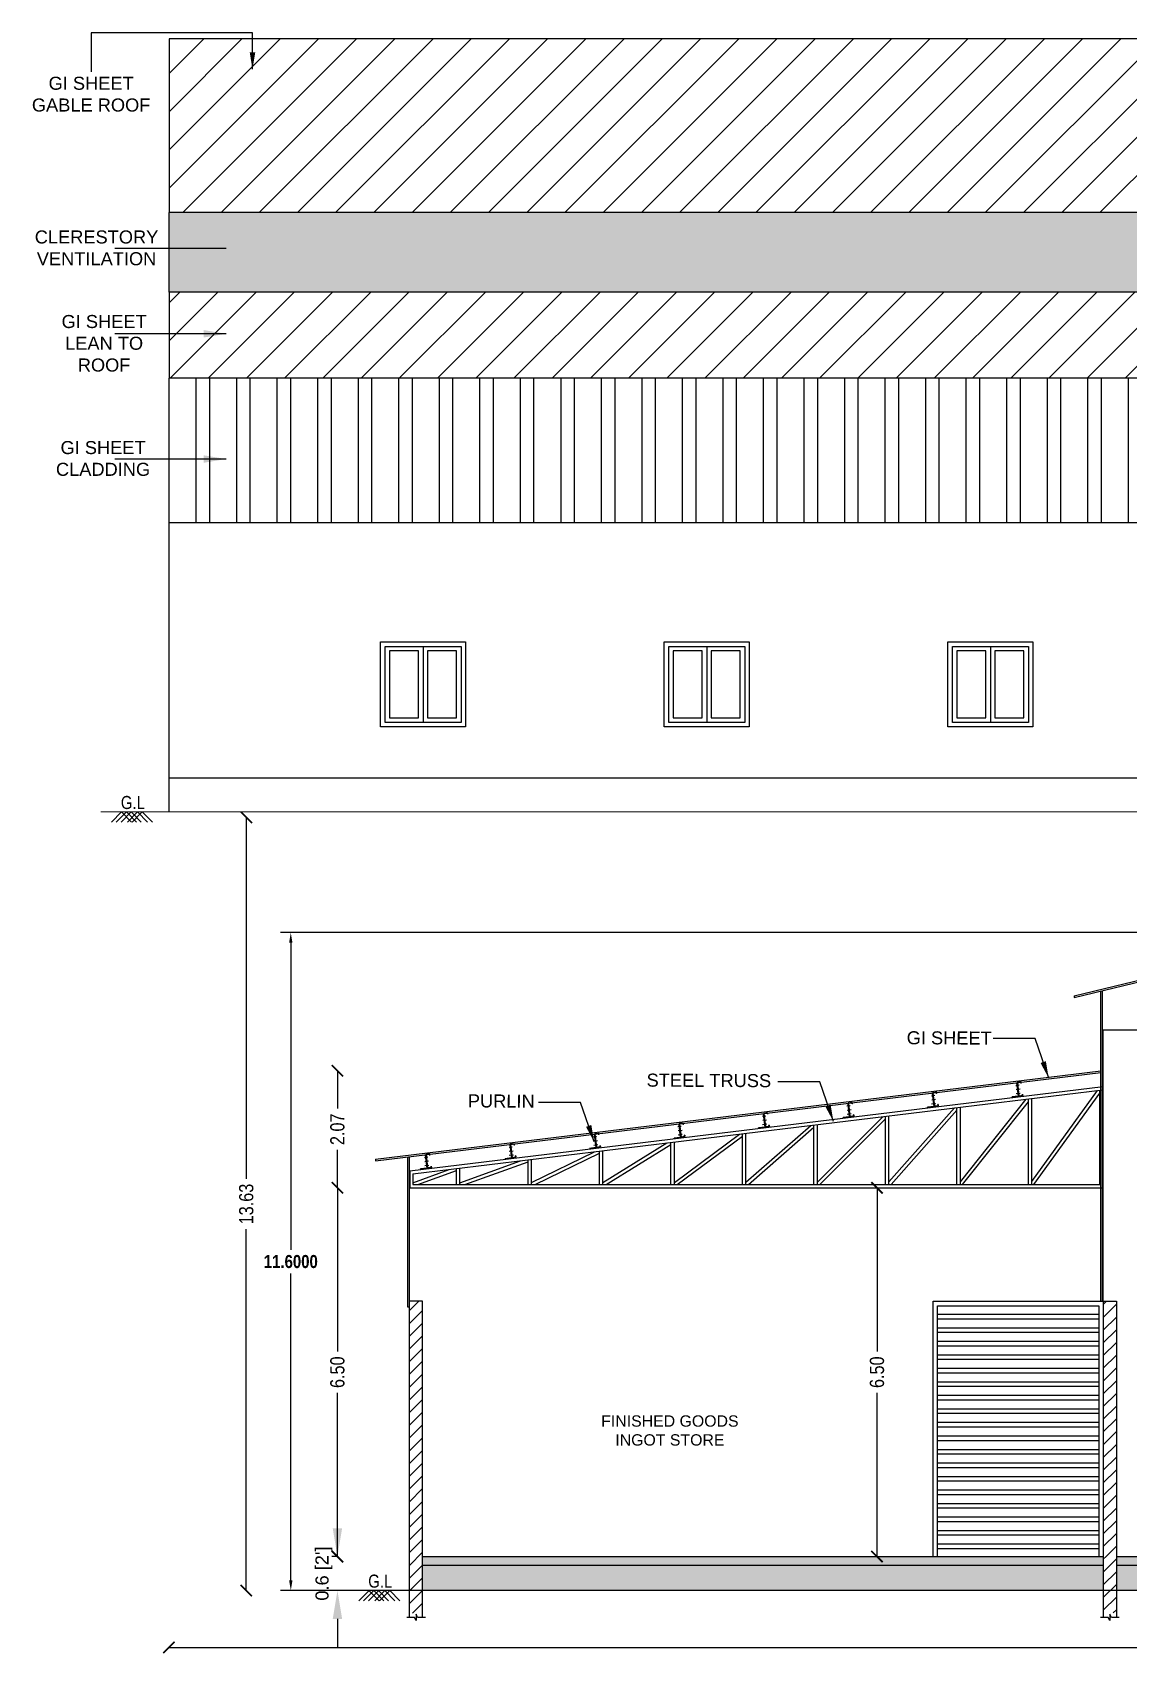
# Model space of a CAD drawing. Header units: metres. Extents: x -488 to 4759, y 38 to 2071.
# Drawn here: x 2931.83 to 2951.14, y 105.35 to 134.25 of the extents above; entities that cross this region are included whole.
import ezdxf

# ---------------------------------------------------------------- set-up
doc = ezdxf.new("R2010")
doc.units = ezdxf.units.M
doc.header["$MEASUREMENT"] = 0
doc.linetypes.add('DOT2', pattern=[0.125, 0, -0.125])
doc.layers.add('0 @ 1', color=7, linetype='Continuous')
doc.styles.add('2', font='swissc.ttf', dxfattribs={"height": 0.23})
doc.styles.add('Arial narrow 0.2m', font='ARIALN.TTF', dxfattribs={"height": 0.35})
doc.styles.add('CODE', font='swissc.ttf', dxfattribs={"height": 0.25})
doc.styles.add('sa1', font='', dxfattribs={"height": 72})
doc.styles.get("Standard").update_dxf_attribs({"font": 'arial.ttf', "height": 0.23})
doc.styles.get('sa1').set_extended_font_data('Abadi MT Condensed Light')
doc.dimstyles.new('OUTER', dxfattribs={"dimscale": 0, "dimtxt": 0.3, "dimasz": 0.18, "dimexe": 0.18, "dimexo": 0.0625, "dimgap": 0.09, "dimtad": 0, "dimzin": 0, "dimdsep": 46, "dimtxsty": 'CODE', "dimcen": 0.09, "dimse1": 1, "dimse2": 1, "dimclrd": 8, "dimclrt": 1, "dimadec": 0, "dimazin": 0, "dimtfac": 1, "dimtofl": 0, "dimtmove": 0, "dimatfit": 3, "dimfxl": 0, "dimtolj": 1, "dimtzin": 0, "dimarcsym": 0})
doc.dimstyles.new('size 0.2m', dxfattribs={"dimtxt": 0.35, "dimasz": 0.15, "dimexe": 0.15, "dimexo": 0.1, "dimgap": 0.05, "dimtad": 1, "dimtoh": 1, "dimdsep": 46, "dimtxsty": 'Arial narrow 0.2m', "dimblk": 'OBLIQUE', "dimcen": 0.15, "dimse1": 1, "dimse2": 1, "dimclrd": 251, "dimclrt": 47, "dimadec": 0, "dimazin": 0, "dimtfac": 1, "dimtmove": 1, "dimatfit": 3, "dimfxl": 0, "dimarcsym": 0})
doc.dimstyles.new('STANDARD$0', dxfattribs={"dimtxt": 0.23, "dimasz": 3, "dimexe": 3, "dimexo": 1, "dimgap": 1.5, "dimtad": 1, "dimdec": 1, "dimzin": 1, "dimdsep": 46, "dimlunit": 4, "dimtxsty": 'Standard', "dimblk": 'OBLIQUE', "dimcen": 0.09375, "dimdle": 1, "dimclrd": 8, "dimclre": 8, "dimclrt": 7, "dimadec": 1, "dimazin": 0, "dimtfac": 1, "dimtdec": 1, "dimtix": 1, "dimtmove": 2, "dimatfit": 3, "dimldrblk": 'ARCHTICK', "dimfxl": 0, "dimfrac": 2, "dimtolj": 1, "dimtzin": 0, "dimarcsym": 0})

# ---------------------------------------------------------------- blocks, each defined once
blk = doc.blocks.new('_ArchTick')
at = {"const_width": 0.15}
blk.add_lwpolyline([(-0.5, -0.5), (0.5, 0.5)], dxfattribs=at)
blk = doc.blocks.new('*D375')
at = {"color": 0, "lineweight": -2}
for p, q in [((2934.234, 105.784), (2970.609, 105.784)), ((3007.884, 105.784), (2971.509, 105.784))]:
    blk.add_line(p, q, dxfattribs=at)
at = {"layer": 'Defpoints', "color": 0, "lineweight": -2}
for p in [(3007.884, 105.784), (2934.234, 101.42), (3007.884, 101.42)]:
    blk.add_point(p, dxfattribs=at)
at = {"color": 0, "lineweight": -2, "xscale": 0.2, "yscale": 0.2, "zscale": 0.2, "rotation": 180}
blk.add_blockref('_ArchTick', (2934.234, 105.784), dxfattribs=at)
at = {"color": 0, "lineweight": -2, "xscale": 0.2, "yscale": 0.2, "zscale": 0.2}
blk.add_blockref('_ArchTick', (3007.884, 105.784), dxfattribs=at)
at = {"color": 0, "lineweight": -2, "insert": (2971.059, 105.784), "char_height": 0.25, "attachment_point": 5, "style": 'CODE'}
blk.add_mtext('\\A1;{\\fSwis721 Cn BT|b1|i0|c0|p34;73.65}', dxfattribs=at)
blk = doc.blocks.new('_OBLIQUE')
at = {"color": 0, "linetype": 'ByBlock'}
blk.add_line((-0.5, -0.5), (0.5, 0.5), dxfattribs=at)
blk = doc.blocks.new('*D361')
at = {"color": 0, "lineweight": -2}
for p, q in [((2937.204, 113.885), (2937.204, 110.999)), ((2937.204, 107.385), (2937.204, 110.27))]:
    blk.add_line(p, q, dxfattribs=at)
at = {"layer": 'Defpoints', "color": 0, "lineweight": -2}
for p in [(2937.204, 113.885), (2938.473, 113.885), (2938.959, 107.385)]:
    blk.add_point(p, dxfattribs=at)
at = {"color": 0, "lineweight": -2, "xscale": 0.2, "yscale": 0.2, "zscale": 0.2}
for p, rotation in [((2937.204, 113.885), 90), ((2937.204, 107.385), 270)]:
    blk.add_blockref('_ArchTick', p, dxfattribs=dict(at, rotation=rotation))
at = {"color": 0, "lineweight": -2, "insert": (2937.204, 110.635), "char_height": 0.25, "attachment_point": 5, "rotation": 90, "style": 'CODE'}
blk.add_mtext('\\A1;6.50', dxfattribs=at)
blk = doc.blocks.new('*D360')
at = {"color": 0, "lineweight": -2}
for p, q in [((2937.204, 115.951), (2937.204, 115.282)), ((2937.204, 113.885), (2937.204, 114.553))]:
    blk.add_line(p, q, dxfattribs=at)
at = {"layer": 'Defpoints', "color": 0, "lineweight": -2}
for p in [(2937.204, 115.951), (2950.66, 115.951), (2938.473, 113.885)]:
    blk.add_point(p, dxfattribs=at)
at = {"color": 0, "lineweight": -2, "xscale": 0.2, "yscale": 0.2, "zscale": 0.2}
for p, rotation in [((2937.204, 115.951), 90), ((2937.204, 113.885), 270)]:
    blk.add_blockref('_ArchTick', p, dxfattribs=dict(at, rotation=rotation))
at = {"color": 0, "lineweight": -2, "insert": (2937.204, 114.918), "char_height": 0.25, "attachment_point": 5, "rotation": 90, "style": 'CODE'}
blk.add_mtext('\\A1;2.07', dxfattribs=at)
blk = doc.blocks.new('*D359')
at = {"color": 0, "lineweight": -2}
for p, q in [((2935.598, 120.416), (2935.598, 114.042)), ((2935.598, 106.785), (2935.598, 113.158))]:
    blk.add_line(p, q, dxfattribs=at)
at = {"layer": 'Defpoints', "color": 0, "lineweight": -2}
for p in [(2963.183, 120.416), (2935.598, 106.785), (2963.183, 106.785)]:
    blk.add_point(p, dxfattribs=at)
at = {"color": 0, "lineweight": -2, "xscale": 0.2, "yscale": 0.2, "zscale": 0.2}
for p, rotation in [((2935.598, 120.416), 90), ((2935.598, 106.785), 270)]:
    blk.add_blockref('_ArchTick', p, dxfattribs=dict(at, rotation=rotation))
at = {"color": 0, "lineweight": -2, "insert": (2935.598, 113.6), "char_height": 0.25, "attachment_point": 5, "rotation": 90, "style": 'CODE'}
blk.add_mtext('\\A1;13.63', dxfattribs=at)
blk = doc.blocks.new('*D196')
at = {"color": 4, "lineweight": -2, "ltscale": 400}
for p, q in [((2937.204, 107.885), (2937.204, 108.385)), ((2937.204, 106.285), (2937.204, 105.785))]:
    blk.add_line(p, q, dxfattribs=at)
at = {"color": 0, "linetype": 'DOT2', "lineweight": -2, "ltscale": 400}
for p, q in [((2937.204, 107.385), (2937.024, 107.385)), ((2937.204, 106.785), (2937.024, 106.785))]:
    blk.add_line(p, q, dxfattribs=at)
at = {"color": 4, "lineweight": -2, "ltscale": 400}
for points in [[(2937.121, 107.885), (2937.287, 107.885), (2937.204, 107.385)], [(2937.121, 106.285), (2937.287, 106.285), (2937.204, 106.785)]]:
    blk.add_solid(points, dxfattribs=at)
at = {"layer": 'Defpoints', "color": 0, "lineweight": -2, "ltscale": 400}
for p in [(2938.964, 107.385), (2937.204, 106.785), (2937.906, 106.785)]:
    blk.add_point(p, dxfattribs=at)
at = {"color": 1, "lineweight": 0, "ltscale": 400, "insert": (2936.967, 107.085), "char_height": 0.23, "attachment_point": 5, "rotation": 90}
blk.add_mtext("0.6 [2']", dxfattribs=at)
blk = doc.blocks.new('*D197')
at = {"color": 0, "lineweight": -2}
for p, q in [((2963.121, 118.385), (2936.202, 118.385)), ((2936.382, 118.205), (2936.382, 112.793)), ((2936.382, 106.965), (2936.382, 112.377)), ((2963.121, 106.785), (2936.202, 106.785))]:
    blk.add_line(p, q, dxfattribs=at)
for points in [[(2936.352, 118.205), (2936.412, 118.205), (2936.382, 118.385)], [(2936.352, 106.965), (2936.412, 106.965), (2936.382, 106.785)]]:
    blk.add_solid(points, dxfattribs=at)
at = {"layer": 'Defpoints', "color": 0, "lineweight": -2}
for p in [(2963.183, 118.385), (2936.382, 106.785), (2963.183, 106.785)]:
    blk.add_point(p, dxfattribs=at)
at = {"color": 0, "lineweight": 0, "insert": (2936.382, 112.585), "char_height": 0.23, "attachment_point": 5}
blk.add_mtext('\\A1;{\\fSwis721 Cn BT|b1|i0|c0|p34;11.6000}', dxfattribs=at)
blk = doc.blocks.new('*D289')
at = {"color": 0, "lineweight": -2}
for p, q in [((2946.715, 113.885), (2946.715, 110.999)), ((2946.715, 107.385), (2946.715, 110.27))]:
    blk.add_line(p, q, dxfattribs=at)
at = {"layer": 'Defpoints', "color": 0, "lineweight": -2}
for p in [(2946.715, 113.885), (2946.715, 107.385), (2946.715, 107.385)]:
    blk.add_point(p, dxfattribs=at)
at = {"color": 0, "lineweight": -2, "xscale": 0.2, "yscale": 0.2, "zscale": 0.2}
for p, rotation in [((2946.715, 113.885), 90), ((2946.715, 107.385), 270)]:
    blk.add_blockref('_ArchTick', p, dxfattribs=dict(at, rotation=rotation))
at = {"color": 0, "lineweight": -2, "insert": (2946.715, 110.635), "char_height": 0.25, "attachment_point": 5, "rotation": 90, "style": 'CODE'}
blk.add_mtext('\\A1;6.50', dxfattribs=at)

msp = doc.modelspace()

# ---------------------------------------------------------------- hatches: boundary and pattern name
h = msp.add_hatch()
h.set_pattern_fill('ANSI31', color=256, scale=0.15)
h.set_pattern_definition([(45, (2585.78447, 94.89846), (-0.3367596, 0.3367596), [])])
h.paths.add_polyline_path([(3007.88391, 129.6778), (2934.23531, 129.6778), (2934.23531, 128.16002), (3007.88391, 128.16002)])
h.paths.add_polyline_path([(2934.23531, 134.14269), (2934.23531, 131.07982), (3007.88391, 131.07982), (3007.88391, 134.14269)])
h = msp.add_hatch()
h.set_pattern_fill('HEX', color=256, scale=0.1)
h.set_pattern_definition([(0, (3113.4259, 99.36637), (0, 0.5499261), [0.3175, -0.635]), (120, (3113.4259, 99.36637), (-0.47625, -0.274963), [0.3175, -0.635]), (60, (3113.7434, 99.36637), (-0.47625, 0.274963), [0.3175, -0.635])])
h.paths.add_polyline_path([(2934.23531, 131.07982), (3007.88391, 131.07982), (3007.88391, 129.6778), (2934.23531, 129.6778)])
h = msp.add_hatch()
h.set_pattern_fill('ANSI32', color=256, scale=0.075, angle=45)
h.set_pattern_definition([(90, (3113.30866, 99.4124), (-0.714375, 1e-16), []), (90, (3113.5468, 99.6505), (-0.714375, 1e-16), [])])
h.paths.add_polyline_path([(2934.23531, 128.16002), (2957.94391, 128.16002), (2957.94391, 125.61182), (2934.23531, 125.61182)])
h.paths.add_polyline_path([(2963.94391, 128.16002), (3007.88391, 128.16002), (3007.88391, 125.61182), (2963.94391, 125.61182)])
at = {"lineweight": -2}
h = msp.add_hatch(dxfattribs=at)
h.set_pattern_fill('ANSI31', color=256, scale=0.05)
h.set_pattern_definition([(45, (2944.6984, 37.34767), (-0.1122532, 0.1122532), [])])
h.paths.add_polyline_path([(2938.7034, 107.3848), (2938.4734, 107.3848), (2938.4734, 106.38824), (2938.7034, 106.38824)])
h.paths.add_polyline_path([(2950.9334, 107.3848), (2950.7034, 107.3848), (2950.7034, 106.39105), (2950.9334, 106.39105)])
h.paths.add_polyline_path([(2975.6634, 107.3848), (2975.4334, 107.3848), (2975.4334, 106.38982), (2975.6634, 106.38982)])
h.paths.add_polyline_path([(2995.1634, 107.3848), (2994.9334, 107.3848), (2994.9334, 106.4099), (2995.1634, 106.4099)])
h.paths.add_polyline_path([(2995.1634, 111.8848), (2994.9334, 111.8848), (2994.9334, 107.3848), (2995.1634, 107.3848)])
h.paths.add_polyline_path([(3001.3934, 107.3848), (3001.1634, 107.3848), (3001.1634, 106.38519), (3001.3934, 106.38519)])
h.paths.add_polyline_path([(2938.7034, 111.8848), (2938.4734, 111.8848), (2938.4734, 107.3848), (2938.7034, 107.3848)])
h.paths.add_polyline_path([(2950.9334, 111.88481), (2950.7034, 111.8848), (2950.7034, 107.3848), (2950.9334, 107.38481)])
h.paths.add_polyline_path([(3001.3934, 111.8848), (3001.1634, 111.8848), (3001.1634, 107.3848), (3001.3934, 107.3848)])
h.paths.add_polyline_path([(2975.6634, 111.8848), (2975.4334, 111.8848), (2975.4334, 107.3848), (2975.6634, 107.3848)])
h = msp.add_hatch(dxfattribs=at)
h.set_pattern_fill('AR-CONC', color=256, scale=0.0025)
h.set_pattern_definition([(50, (2591.6462, 3.48987), (0.45546167, -0.0398477), [0.047625, -0.523875]), (355, (2591.6462, 3.48987), (-0.08810855, 0.4776421), [0.0381, -0.41910146]), (100.45144, (2591.68416, 3.48655), (0.3673531, 0.4377944), [0.040475, -0.4452256]), (46.1842, (2591.6462, 3.61687), (0.6776976, -0.1051058), [0.0714375, -0.7858125]), (96.63556, (2591.7027, 3.6081), (0.5935103, 0.6185653), [0.0607126, -0.667839]), (351.18415, (2591.6462, 3.6169), (0.5935103, 0.6185653), [0.0571499, -0.6286493]), (21, (2591.7097, 3.5851), (0.37903598, -0.255663), [0.047625, -0.523875]), (326, (2591.7097, 3.5851), (0.15450507, 0.4604699), [0.0381, -0.4191]), (71.45144, (2591.7413, 3.5638), (0.53354105, 0.2048069), [0.040475, -0.44522484]), (37.5, (2591.6462, 3.48987), (0.00772151, 0.2113876), [0, -0.41402, 0, -0.42545, 0, -0.4206875]), (7.5, (2591.6462, 3.48987), (0.16704916, 0.25045144), [0, -0.24257, 0, -0.404495, 0, -0.1603375]), (327.5, (2591.5046, 3.48987), (0.33897649, -0.01432186), [0, -0.15875, 0, -0.4953, 0, -0.657225]), (317.5, (2591.4411, 3.48987), (0.37032295, 0.06356623), [0, -0.206375, 0, -0.32893, 0, -0.466725])])
h.paths.add_polyline_path([(2995.1634, 107.3848), (2995.1634, 107.2348), (3001.1634, 107.2348), (3001.1634, 107.3848)])
h.paths.add_polyline_path([(2975.6634, 107.3848), (2975.6634, 107.2348), (2994.9334, 107.2348), (2994.9334, 107.3848)])
h.paths.add_polyline_path([(2975.4334, 107.2348), (2975.4334, 107.3848), (2950.9334, 107.3848), (2950.9334, 107.2348)])
h.paths.add_polyline_path([(2938.702, 107.3848), (2938.702, 107.2348), (2950.7034, 107.2348), (2950.7034, 107.3848)])
h = msp.add_hatch(dxfattribs=at)
h.set_pattern_fill('AR-SAND', color=256, scale=0.0025)
h.set_pattern_definition([(37.5, (2591.64621, 3.48987), (-0.004000078, 0.12235331), [0, -0.09652, 0, -0.10795, 0, -0.1031875]), (7.5, (2591.6462, 3.48987), (0.11238082, 0.179206275), [0, -0.05207, 0, -0.086995, 0, -0.0333375]), (327.5, (2591.5681, 3.48987), (0.197748093, 0.000359296), [0, -0.03175, 0, -0.1143, 0, -0.149225]), (317.5, (2591.5681, 3.48987), (0.19088911, 0.05573233), [0, -0.015875, 0, -0.07493, 0, -0.085725])])
h.paths.add_polyline_path([(3001.1634, 106.7848), (3001.1634, 107.2348), (2995.1634, 107.2348), (2995.1634, 106.7848)])
h.paths.add_polyline_path([(2994.9334, 106.7848), (2994.9334, 107.2348), (2975.4334, 107.2348), (2975.4334, 106.7848)])
h.paths.add_polyline_path([(2975.6634, 106.7848), (2975.6634, 107.2348), (2950.9334, 107.2348), (2950.9334, 106.7848)])
h.paths.add_polyline_path([(2950.7034, 106.7848), (2950.7034, 107.2348), (2938.702, 107.2348), (2938.702, 106.7848)])

# ---------------------------------------------------------------- linework, layer by layer
for p, q in [((3007.88391, 134.14269), (2934.23531, 134.14269)), ((2934.23531, 134.14269), (2934.23531, 131.07982)), ((2934.23531, 129.6778), (2934.23531, 131.07982)), ((3007.88391, 131.07982), (2934.23531, 131.07982)), ((3007.88391, 129.6778), (2934.23531, 129.6778)), ((2934.23531, 129.6778), (2934.23531, 128.16002)), ((3007.88391, 128.16002), (2934.23531, 128.16002)), ((3007.88391, 128.16002), (2934.23531, 128.16002)), ((2934.23531, 125.61182), (2934.23531, 128.16002)), ((2934.23531, 120.51182), (2934.23531, 125.61182)), ((2957.94391, 125.61182), (2934.23531, 125.61182)), ((2938.71391, 123.43182), (2938.71391, 122.09182)), ((2943.71391, 123.43182), (2943.71391, 122.09182)), ((2948.71391, 123.43182), (2948.71391, 122.09182)), ((2934.23531, 121.11182), (3007.88391, 121.11182)), ((2950.19255, 117.2704), (2963.1834, 120.41567)), ((2950.19255, 117.23953), (2963.1834, 120.3848)), ((2950.66038, 111.8848), (2950.66038, 117.3528)), ((2950.69038, 111.8848), (2950.69038, 117.36007)), ((2950.19255, 117.2704), (2950.19255, 117.23953)), ((2951.7034, 116.66805), (2950.7034, 116.66805)), ((2950.7034, 111.8848), (2950.7034, 116.66805)), ((2937.8734, 114.39381), (2950.66038, 115.95078)), ((2937.8734, 114.36359), (2950.66038, 115.92056)), ((2938.4806, 114.18568), (2950.7034, 115.67395)), ((2938.53342, 114.13167), (2950.69619, 115.61263)), ((2949.16211, 115.69186), (2949.22073, 115.699)), ((2949.16754, 115.61996), (2949.23496, 115.62817)), ((2949.17584, 115.72981), (2949.18537, 115.73097)), ((2949.17584, 115.72981), (2949.2037, 115.50102)), ((2949.25542, 115.75159), (2949.18392, 115.74289)), ((2949.18392, 115.74289), (2949.21439, 115.49264)), ((2949.18392, 115.74289), (2949.21439, 115.49264)), ((2949.25212, 115.74738), (2949.18813, 115.73959)), ((2949.18813, 115.73959), (2949.21624, 115.50877)), ((2949.25457, 115.7273), (2949.25212, 115.74738)), ((2949.25832, 115.72776), (2949.25457, 115.7273)), ((2949.25832, 115.72776), (2949.25542, 115.75159)), ((2950.69619, 113.89201), (2950.69619, 115.61263)), ((2946.1841, 115.32925), (2946.24273, 115.33639)), ((2946.19784, 115.3672), (2946.20737, 115.36836)), ((2946.19784, 115.3672), (2946.22569, 115.13841)), ((2946.27742, 115.38899), (2946.20592, 115.38028)), ((2946.20592, 115.38028), (2946.23639, 115.13004)), ((2946.20592, 115.38028), (2946.23639, 115.13004)), ((2946.27412, 115.38478), (2946.21013, 115.37698)), ((2946.21013, 115.37698), (2946.23823, 115.14616)), ((2946.27656, 115.3647), (2946.27412, 115.38478)), ((2946.28032, 115.36515), (2946.27656, 115.3647)), ((2946.28032, 115.36515), (2946.27742, 115.38899)), ((2947.67311, 115.51056), (2947.73173, 115.51769)), ((2947.67697, 115.36591), (2947.75007, 115.37481)), ((2947.67853, 115.43866), (2947.74596, 115.44687)), ((2947.68684, 115.54851), (2947.69637, 115.54967)), ((2947.68684, 115.54851), (2947.7147, 115.31971)), ((2947.76642, 115.57029), (2947.69492, 115.56158)), ((2947.69492, 115.56158), (2947.72539, 115.31134)), ((2947.69492, 115.56158), (2947.72539, 115.31134)), ((2947.76312, 115.56608), (2947.69913, 115.55829)), ((2947.69913, 115.55829), (2947.72724, 115.32747)), ((2947.79544, 115.33196), (2947.72394, 115.32326)), ((2947.72724, 115.32747), (2947.79123, 115.33526)), ((2947.76557, 115.546), (2947.76312, 115.56608)), ((2947.76932, 115.54646), (2947.76557, 115.546)), ((2947.76932, 115.54646), (2947.76642, 115.57029)), ((2947.79254, 115.3558), (2947.78878, 115.35534)), ((2947.79123, 115.33526), (2947.78878, 115.35534)), ((2947.79254, 115.3558), (2947.79544, 115.33196)), ((2948.18335, 113.993), (2949.3409, 115.4476)), ((2948.22169, 113.94482), (2949.38335, 115.40459)), ((2949.2037, 115.50102), (2949.09407, 115.48767)), ((2949.09523, 115.47813), (2949.09407, 115.48767)), ((2949.21439, 115.49264), (2949.09523, 115.47813)), ((2949.16597, 115.54721), (2949.23907, 115.55611)), ((2949.28444, 115.51327), (2949.21294, 115.50456)), ((2949.21624, 115.50877), (2949.28023, 115.51656)), ((2949.28154, 115.5371), (2949.27778, 115.53664)), ((2949.28023, 115.51656), (2949.27778, 115.53664)), ((2949.28154, 115.5371), (2949.28444, 115.51327)), ((2949.38335, 113.94482), (2949.38335, 115.45277)), ((2949.44337, 113.99606), (2950.6028, 115.60126)), ((2949.44337, 113.94482), (2949.44337, 115.46008)), ((2949.48038, 113.94482), (2950.64337, 115.55496)), ((2950.64337, 113.94482), (2950.64337, 115.6062)), ((2950.7034, 113.8848), (2950.7034, 115.3848)), ((2944.6951, 115.14795), (2944.75372, 115.15509)), ((2944.70053, 115.07605), (2944.76795, 115.08426)), ((2944.70883, 115.1859), (2944.71837, 115.18706)), ((2944.70883, 115.1859), (2944.73669, 114.95711)), ((2944.78841, 115.20768), (2944.71691, 115.19898)), ((2944.71691, 115.19898), (2944.74738, 114.94873)), ((2944.71691, 115.19898), (2944.74738, 114.94873)), ((2944.78512, 115.20347), (2944.72113, 115.19568)), ((2944.72113, 115.19568), (2944.74923, 114.96486)), ((2944.78756, 115.18339), (2944.78512, 115.20347)), ((2944.79131, 115.18385), (2944.78756, 115.18339)), ((2944.79131, 115.18385), (2944.78841, 115.20768)), ((2945.66331, 113.98727), (2946.81503, 115.14005)), ((2945.70571, 113.94482), (2946.86331, 115.10348)), ((2946.22569, 115.13841), (2946.11606, 115.12506)), ((2946.11722, 115.11553), (2946.11606, 115.12506)), ((2946.23639, 115.13004), (2946.11722, 115.11553)), ((2946.18797, 115.18461), (2946.26107, 115.19351)), ((2946.18953, 115.25736), (2946.25696, 115.26557)), ((2946.30643, 115.15066), (2946.23494, 115.14195)), ((2946.23823, 115.14616), (2946.30222, 115.15396)), ((2946.30353, 115.17449), (2946.29978, 115.17404)), ((2946.30222, 115.15396), (2946.29978, 115.17404)), ((2946.30353, 115.17449), (2946.30643, 115.15066)), ((2946.86331, 113.94482), (2946.86331, 115.14593)), ((2946.92333, 113.99007), (2948.0784, 115.29388)), ((2946.92333, 113.94482), (2946.92333, 115.15324)), ((2946.96341, 113.94482), (2948.12333, 115.25411)), ((2947.7147, 115.31971), (2947.60507, 115.30636)), ((2947.60623, 115.29683), (2947.60507, 115.30636)), ((2947.72539, 115.31134), (2947.60623, 115.29683)), ((2948.12333, 113.94482), (2948.12333, 115.29935)), ((2948.18335, 113.94482), (2948.18335, 115.30666)), ((2941.7171, 114.78534), (2941.77572, 114.79248)), ((2941.73083, 114.82329), (2941.74036, 114.82445)), ((2941.73083, 114.82329), (2941.75869, 114.5945)), ((2941.81041, 114.84508), (2941.73891, 114.83637)), ((2941.73891, 114.83637), (2941.76938, 114.58613)), ((2941.73891, 114.83637), (2941.76938, 114.58613)), ((2941.80711, 114.84087), (2941.74312, 114.83307)), ((2941.74312, 114.83307), (2941.77122, 114.60225)), ((2941.80956, 114.82079), (2941.80711, 114.84087)), ((2941.81331, 114.82124), (2941.80956, 114.82079)), ((2941.81331, 114.82124), (2941.81041, 114.84508)), ((2943.24769, 114.7758), (2943.13806, 114.76245)), ((2943.13922, 114.75292), (2943.13806, 114.76245)), ((2943.25838, 114.76743), (2943.13922, 114.75292)), ((2943.14326, 113.98214), (2944.29368, 114.83305)), ((2943.19371, 113.94482), (2944.34326, 114.79509)), ((2943.2061, 114.96665), (2943.26472, 114.97378)), ((2943.20996, 114.822), (2943.28306, 114.8309)), ((2943.21153, 114.89475), (2943.27895, 114.90296)), ((2943.21983, 115.0046), (2943.22936, 115.00576)), ((2943.21983, 115.0046), (2943.24769, 114.7758)), ((2943.29941, 115.02638), (2943.22791, 115.01767)), ((2943.22791, 115.01767), (2943.25838, 114.76743)), ((2943.22791, 115.01767), (2943.25838, 114.76743)), ((2943.29611, 115.02217), (2943.23212, 115.01438)), ((2943.23212, 115.01438), (2943.26023, 114.78356)), ((2943.32843, 114.78805), (2943.25693, 114.77935)), ((2943.26023, 114.78356), (2943.32422, 114.79135)), ((2943.29856, 115.00209), (2943.29611, 115.02217)), ((2943.30231, 115.00255), (2943.29856, 115.00209)), ((2943.30231, 115.00255), (2943.29941, 115.02638)), ((2943.32553, 114.81189), (2943.32177, 114.81143)), ((2943.32422, 114.79135), (2943.32177, 114.81143)), ((2943.32553, 114.81189), (2943.32843, 114.78805)), ((2944.34326, 113.94482), (2944.34326, 114.83908)), ((2944.40329, 113.98465), (2945.55028, 114.98605)), ((2944.40329, 113.94482), (2944.40329, 114.84639)), ((2944.4489, 113.94482), (2945.60329, 114.95268)), ((2944.73669, 114.95711), (2944.62706, 114.94376)), ((2944.62822, 114.93422), (2944.62706, 114.94376)), ((2944.74738, 114.94873), (2944.62822, 114.93422)), ((2944.69896, 115.0033), (2944.77206, 115.0122)), ((2944.81743, 114.96936), (2944.74593, 114.96065)), ((2944.74923, 114.96486), (2944.81322, 114.97265)), ((2944.81453, 114.99319), (2944.81078, 114.99273)), ((2944.81322, 114.97265), (2944.81078, 114.99273)), ((2944.81453, 114.99319), (2944.81743, 114.96936)), ((2945.60329, 113.94482), (2945.60329, 114.99251)), ((2945.66331, 113.94482), (2945.66331, 114.99981)), ((2938.75282, 114.46069), (2938.76235, 114.46185)), ((2938.75282, 114.46069), (2938.78068, 114.23189)), ((2938.8324, 114.48247), (2938.7609, 114.47376)), ((2938.7609, 114.47376), (2938.79137, 114.22352)), ((2938.7609, 114.47376), (2938.79137, 114.22352)), ((2938.82911, 114.47826), (2938.76511, 114.47047)), ((2938.76511, 114.47047), (2938.79322, 114.23965)), ((2938.83155, 114.45818), (2938.82911, 114.47826)), ((2938.8353, 114.45864), (2938.83155, 114.45818)), ((2938.8353, 114.45864), (2938.8324, 114.48247)), ((2940.22809, 114.60404), (2940.28672, 114.61118)), ((2940.23195, 114.45939), (2940.30506, 114.46829)), ((2940.23352, 114.53214), (2940.30095, 114.54035)), ((2940.24182, 114.64199), (2940.25136, 114.64315)), ((2940.24182, 114.64199), (2940.26968, 114.4132)), ((2940.3214, 114.66377), (2940.24991, 114.65507)), ((2940.24991, 114.65507), (2940.28038, 114.40482)), ((2940.24991, 114.65507), (2940.28038, 114.40482)), ((2940.31811, 114.65956), (2940.25412, 114.65177)), ((2940.25412, 114.65177), (2940.28222, 114.42095)), ((2940.32055, 114.63948), (2940.31811, 114.65956)), ((2940.32431, 114.63994), (2940.32055, 114.63948)), ((2940.32431, 114.63994), (2940.3214, 114.66377)), ((2940.62322, 113.97823), (2941.73239, 114.52118)), ((2940.69145, 113.94482), (2941.82322, 114.49884)), ((2941.75869, 114.5945), (2941.64905, 114.58115)), ((2941.65022, 114.57162), (2941.64905, 114.58115)), ((2941.76938, 114.58613), (2941.65022, 114.57162)), ((2941.72096, 114.6407), (2941.79406, 114.6496)), ((2941.72252, 114.71345), (2941.78995, 114.72166)), ((2941.83943, 114.60675), (2941.76793, 114.59804)), ((2941.77122, 114.60225), (2941.83522, 114.61005)), ((2941.82322, 113.94482), (2941.82322, 114.53224)), ((2941.83652, 114.63058), (2941.83277, 114.63012)), ((2941.83522, 114.61005), (2941.83277, 114.63012)), ((2941.83652, 114.63058), (2941.83943, 114.60675)), ((2941.88324, 113.98008), (2943.0121, 114.677)), ((2941.88324, 113.94482), (2941.88324, 114.53955)), ((2941.94035, 113.94482), (2943.08324, 114.65041)), ((2943.08324, 113.94482), (2943.08324, 114.68566)), ((2943.14326, 113.94482), (2943.14326, 114.69297)), ((2937.8734, 114.39381), (2937.8734, 114.36359)), ((2938.4434, 111.7848), (2938.4434, 114.433)), ((2938.4734, 111.88276), (2938.4734, 114.43665)), ((2938.4806, 114.18568), (2938.4806, 113.8848)), ((2938.53342, 113.97676), (2939.17163, 114.20938)), ((2938.62102, 113.94482), (2939.30318, 114.19346)), ((2938.78068, 114.23189), (2938.67105, 114.21854)), ((2938.67221, 114.20901), (2938.67105, 114.21854)), ((2938.79137, 114.22352), (2938.67221, 114.20901)), ((2938.73909, 114.42274), (2938.79771, 114.42987)), ((2938.74295, 114.27809), (2938.81605, 114.28699)), ((2938.74452, 114.35084), (2938.81194, 114.35905)), ((2938.86142, 114.24414), (2938.78992, 114.23544)), ((2938.79322, 114.23965), (2938.85721, 114.24744)), ((2938.85852, 114.26798), (2938.85477, 114.26752)), ((2938.85721, 114.24744), (2938.85477, 114.26752)), ((2938.85852, 114.26798), (2938.86142, 114.24414)), ((2939.30318, 113.94482), (2939.30318, 114.2254)), ((2939.3632, 113.97673), (2940.43022, 114.36263)), ((2939.3632, 113.94482), (2939.3632, 114.2327)), ((2939.45141, 113.94482), (2940.5632, 114.34692)), ((2940.26968, 114.4132), (2940.16005, 114.39985)), ((2940.16121, 114.39031), (2940.16005, 114.39985)), ((2940.28038, 114.40482), (2940.16121, 114.39031)), ((2940.35042, 114.42545), (2940.27893, 114.41674)), ((2940.28222, 114.42095), (2940.34621, 114.42874)), ((2940.34752, 114.44928), (2940.34377, 114.44882)), ((2940.34621, 114.42874), (2940.34377, 114.44882)), ((2940.34752, 114.44928), (2940.35042, 114.42545)), ((2940.5632, 113.94482), (2940.5632, 114.37882)), ((2940.62322, 113.94482), (2940.62322, 114.38613)), ((2938.4734, 114.13242), (2938.4734, 113.8848)), ((2938.4806, 113.8848), (2950.7034, 113.8848)), ((2938.53342, 114.13167), (2938.53342, 113.94482)), ((2938.53342, 113.94482), (2950.64337, 113.94482)), ((2938.4734, 106.31252), (2938.4734, 111.8848)), ((2938.7034, 111.8848), (2938.4734, 111.8848)), ((2938.7034, 106.31252), (2938.7034, 111.8848)), ((2947.7034, 107.3848), (2947.7034, 111.8848)), ((2947.7034, 111.8848), (2950.7034, 111.8848)), ((2950.7034, 111.8848), (2950.7034, 106.31252)), ((2950.7034, 111.8848), (2950.9334, 111.8848)), ((2950.9334, 111.8848), (2950.9334, 106.31252)), ((2938.4734, 111.7848), (2938.4434, 111.7848)), ((2947.7834, 107.3848), (2947.7834, 111.8048)), ((2947.7834, 111.8048), (2950.6234, 111.8048)), ((2947.7834, 111.65672), (2950.6234, 111.65672)), ((2947.7834, 111.57734), (2950.6234, 111.57734)), ((2950.6234, 111.8048), (2950.6234, 107.3848)), ((2947.7834, 111.41859), (2950.6234, 111.41859)), ((2947.7834, 111.33922), (2950.6234, 111.33922)), ((2947.7834, 111.18047), (2950.6234, 111.18047)), ((2947.7834, 111.10109), (2950.6234, 111.10109)), ((2947.7834, 110.94234), (2950.6234, 110.94234)), ((2947.7834, 110.86297), (2950.6234, 110.86297)), ((2947.7834, 110.70422), (2950.6234, 110.70422)), ((2947.7834, 110.62484), (2950.6234, 110.62484)), ((2947.7834, 110.46609), (2950.6234, 110.46609)), ((2947.7834, 110.38672), (2950.6234, 110.38672)), ((2947.7834, 110.22797), (2950.6234, 110.22797)), ((2947.7834, 110.14859), (2950.6234, 110.14859)), ((2947.7834, 109.98984), (2950.6234, 109.98984)), ((2947.7834, 109.91047), (2950.6234, 109.91047)), ((2947.7834, 109.75172), (2950.6234, 109.75172)), ((2947.7834, 109.67234), (2950.6234, 109.67234)), ((2947.7834, 109.51359), (2950.6234, 109.51359)), ((2947.7834, 109.43422), (2950.6234, 109.43422)), ((2947.7834, 109.27547), (2950.6234, 109.27547)), ((2947.7834, 109.19609), (2950.6234, 109.19609)), ((2947.7834, 109.03734), (2950.6234, 109.03734)), ((2947.7834, 108.95797), (2950.6234, 108.95797)), ((2947.7834, 108.79922), (2950.6234, 108.79922)), ((2947.7834, 108.71984), (2950.6234, 108.71984)), ((2947.7834, 108.56109), (2950.6234, 108.56109)), ((2947.7834, 108.48172), (2950.6234, 108.48172)), ((2947.7834, 108.32297), (2950.6234, 108.32297)), ((2947.7834, 108.24359), (2950.6234, 108.24359)), ((2947.7834, 108.08484), (2950.6234, 108.08484)), ((2947.7834, 108.00547), (2950.6234, 108.00547)), ((2947.7834, 107.84672), (2950.6234, 107.84672)), ((2947.7834, 107.76734), (2950.6234, 107.76734)), ((2947.7834, 107.60859), (2950.6234, 107.60859)), ((2947.7834, 107.52922), (2950.6234, 107.52922))]:
    msp.add_line(p, q)
at = {"lineweight": 9}
for p, q in [((2933.03531, 120.51182), (3009.04451, 120.51182)), ((2937.44477, 106.7848), (3002.48515, 106.7848))]:
    msp.add_line(p, q, dxfattribs=at)
at = {"lineweight": 30, "ltscale": 0.8}
for p, q in [((2933.4008, 120.51182, 0.16795), (2933.22172, 120.33199, 0.16795)), ((2933.48411, 120.51182, 0.16795), (2933.30504, 120.33199, 0.16795)), ((2933.5709, 120.51182, 0.16795), (2933.39182, 120.33199, 0.16795)), ((2933.39732, 120.51182, 0.16795), (2933.5764, 120.33199, 0.16795)), ((2933.48411, 120.51182, 0.16795), (2933.66318, 120.33199, 0.16795)), ((2933.68103, 120.51182, 0.16795), (2933.50196, 120.33199, 0.16795)), ((2933.56742, 120.51182, 0.16795), (2933.7465, 120.33199, 0.16795)), ((2933.76435, 120.51182, 0.16795), (2933.58527, 120.33199, 0.16795)), ((2933.67756, 120.51182, 0.16795), (2933.85663, 120.33199, 0.16795)), ((2933.76435, 120.51182, 0.16795), (2933.94342, 120.33199, 0.16795)), ((2937.76123, 106.7848, 0.16795), (2937.58215, 106.60497, 0.16795)), ((2937.84454, 106.7848, 0.16795), (2937.66547, 106.60497, 0.16795)), ((2937.93133, 106.7848, 0.16795), (2937.75225, 106.60497, 0.16795)), ((2937.75776, 106.7848, 0.16795), (2937.93683, 106.60497, 0.16795)), ((2937.84454, 106.7848, 0.16795), (2938.02362, 106.60497, 0.16795)), ((2938.04146, 106.7848, 0.16795), (2937.86239, 106.60497, 0.16795)), ((2937.92786, 106.7848, 0.16795), (2938.10693, 106.60497, 0.16795)), ((2938.12478, 106.7848, 0.16795), (2937.9457, 106.60497, 0.16795)), ((2938.03799, 106.7848, 0.16795), (2938.21707, 106.60497, 0.16795)), ((2938.12478, 106.7848, 0.16795), (2938.30385, 106.60497, 0.16795))]:
    msp.add_line(p, q, dxfattribs=at)
at = {"lineweight": -2}
for p, q in [((2938.702, 107.2348), (2950.7034, 107.2348)), ((2938.7034, 107.3848), (2950.7034, 107.3848)), ((2950.9334, 107.3848), (2975.4334, 107.3848)), ((2950.9334, 107.2348), (2975.4334, 107.2348))]:
    msp.add_line(p, q, dxfattribs=at)
for points in [[(2937.96391, 123.51182), (2939.46391, 123.51182), (2939.46391, 122.01182), (2937.96391, 122.01182)], [(2938.04391, 123.43182), (2939.38391, 123.43182), (2939.38391, 122.09182), (2938.04391, 122.09182)], [(2942.96391, 123.51182), (2944.46391, 123.51182), (2944.46391, 122.01182), (2942.96391, 122.01182)], [(2943.04391, 123.43182), (2944.38391, 123.43182), (2944.38391, 122.09182), (2943.04391, 122.09182)], [(2947.96391, 123.51182), (2949.46391, 123.51182), (2949.46391, 122.01182), (2947.96391, 122.01182)], [(2948.04391, 123.43182), (2949.38391, 123.43182), (2949.38391, 122.09182), (2948.04391, 122.09182)], [(2938.63391, 123.35182), (2938.12391, 123.35182), (2938.12391, 122.17182), (2938.63391, 122.17182)], [(2939.30391, 123.35182), (2938.79391, 123.35182), (2938.79391, 122.17182), (2939.30391, 122.17182)], [(2943.63391, 123.35182), (2943.12391, 123.35182), (2943.12391, 122.17182), (2943.63391, 122.17182)], [(2944.30391, 123.35182), (2943.79391, 123.35182), (2943.79391, 122.17182), (2944.30391, 122.17182)], [(2948.63391, 123.35182), (2948.12391, 123.35182), (2948.12391, 122.17182), (2948.63391, 122.17182)], [(2949.30391, 123.35182), (2948.79391, 123.35182), (2948.79391, 122.17182), (2949.30391, 122.17182)]]:
    msp.add_lwpolyline(points, close=True)
for points in [[(2938.75554, 106.31252), (2938.61745, 106.31252), (2938.58997, 106.36871), (2938.58997, 106.25633), (2938.56128, 106.31252), (2938.4244, 106.31252)], [(2950.98554, 106.31252), (2950.84745, 106.31252), (2950.81997, 106.36871), (2950.81997, 106.25633), (2950.79128, 106.31252), (2950.6544, 106.31252)]]:
    msp.add_lwpolyline(points, dxfattribs=at)

# ---------------------------------------------------------------- texts
at = {"ltscale": 3.5, "attachment_point": 2, "style": 'sa1'}
for s, insert, char_height, width in [('{\\fArial|b0|i0|c0|p34;GI SHEET \\PGABLE ROOF}', (2932.86268, 133.47408), 0.23, 5.7906846), ('{\\fArial|b0|i0|c0|p34;CLERESTORY\\PVENTILATION }', (2932.95828, 130.76409), 0.23, 5.7906846), ('{\\fArial|b0|i0|c0|p34;GI SHEET \\PLEAN TO \\PROOF}', (2933.09147, 129.27358), 0.23, 5.7906846), ('{\\fArial|b0|i0|c0|p34;GI SHEET \\PCLADDING}', (2933.07282, 127.05131), 0.23, 1.8419886), ('{\\fArial|b0|i0|c0|p34;FINISHED GOODS \\PINGOT STORE}', (2943.06368, 109.87488), 0.2, 2.4090941)]:
    msp.add_mtext(s, dxfattribs=dict(at, insert=insert, char_height=char_height, width=width))
at = {"lineweight": -2, "char_height": 0.23, "width": 0.3980792, "attachment_point": 1, "style": '2'}
for insert in [(2933.38594, 120.79407, 0.16795), (2937.74638, 107.06705, 0.16795)]:
    msp.add_mtext('G.L', dxfattribs=dict(at, insert=insert))
at = {"ltscale": 3.5, "char_height": 0.23, "width": 5.7906846, "attachment_point": 2, "rotation": 359.740409, "style": 'sa1'}
for s, insert in [('{\\fArial|b0|i0|c0|p34;GI SHEET}', (2947.98802, 116.64356)), ('{\\fArial|b0|i0|c0|p34;STEEL TRUSS}', (2943.75164, 115.89448)), ('{\\fArial|b0|i0|c0|p34;PURLIN}', (2940.0922, 115.53147))]:
    msp.add_mtext(s, dxfattribs=dict(at, insert=insert))

# ---------------------------------------------------------------- dimensions: what is measured, and where the dimension line sits
at = {"lineweight": 0}
dim = msp.add_linear_dim(base=(2936.38196, 106.7848), p1=(2963.1834, 118.3848), p2=(2963.1834, 106.7848), angle=90, text='{\\fSwis721 Cn BT|b1|i0|c0|p34;<>}', dimstyle='STANDARD$0', override={"dimtxt": 1, "dimasz": 0.18, "dimexe": 0.18, "dimexo": 0.0625, "dimgap": 0.09, "dimtad": 0, "dimtih": 1, "dimtoh": 1, "dimdec": 4, "dimzin": 0, "dimlunit": 2, "dimpost": '', "dimcen": 0.09, "dimdle": 0, "dimclrd": 0, "dimclre": 0, "dimclrt": 0, "dimadec": 0, "dimtdec": 4, "dimtix": 0, "dimtofl": 0, "dimtmove": 0, "dimfrac": 0}, dxfattribs=at)
dim.commit()
dim.dimension.update_dxf_attribs({"geometry": '*D197', "text_midpoint": (2936.38196, 112.5848)})
at = {"lineweight": 0, "ltscale": 400}
dim = msp.add_linear_dim(base=(2937.20393, 106.7848), p1=(2938.96387, 107.3848), p2=(2937.90603, 106.7848), angle=90, dimstyle='STANDARD$0', override={"dimasz": 0.5, "dimexe": 0.18, "dimexo": 0.0625, "dimgap": 0.09, "dimdec": 2, "dimzin": 11, "dimlunit": 2, "dimpost": '', "dimcen": 2.5, "dimdle": 3, "dimclrd": 4, "dimclre": 0, "dimclrt": 1, "dimadec": 0, "dimtfac": 0.5, "dimtdec": 2, "dimtix": 0, "dimtofl": 0, "dimtmove": 0, "dimfxl": 0, "dimfxlon": 1, "dimfrac": 0, "dimtolj": 0, "dimtzin": 8, "dimarcsym": 1}, dxfattribs=at)
dim.commit()
dim.dimension.update_dxf_attribs({"geometry": '*D196', "text_midpoint": (2937.20393, 107.0848), "dimtype": 160})
at = {"layer": '0 @ 1', "lineweight": -2}
for base, p1, p2, override, picture, middle in [((2935.59842, 106.7848), (2963.1834, 120.41567), (2963.1834, 106.7848), {"dimscale": 1, "dimtxt": 0.25, "dimasz": 0.2, "dimblk": 'ArchTick', "dimclrd": 0, "dimclrt": 0, "dimtix": 0, "dimtofl": 0, "dimtmove": 0, "dimatfit": 3, "dimfxl": 25.4}, '*D359', (2935.59842, 113.60024)), ((2937.20393, 115.95078), (2938.4734, 113.8848), (2950.66038, 115.95078), {"dimscale": 1, "dimtxt": 0.25, "dimasz": 0.2, "dimblk": 'ArchTick', "dimclrd": 0, "dimclrt": 0, "dimtix": 0, "dimtofl": 0, "dimtmove": 1, "dimatfit": 3, "dimfxl": 25.4}, '*D360', (2937.20393, 114.91779)), ((2937.20393, 113.8848), (2938.95865, 107.3848), (2938.4734, 113.8848), {"dimscale": 1, "dimtxt": 0.25, "dimasz": 0.2, "dimblk": 'ArchTick', "dimclrd": 0, "dimclrt": 0, "dimtix": 0, "dimtofl": 0, "dimtmove": 1, "dimatfit": 3, "dimfxl": 25.4}, '*D361', (2937.20393, 110.6348)), ((2946.71497, 107.3848), (2946.71497, 113.8848), (2946.71497, 107.3848), {"dimscale": 1, "dimtxt": 0.25, "dimasz": 0.2, "dimblk": 'ArchTick', "dimclrd": 0, "dimclrt": 0, "dimtix": 0, "dimtofl": 0, "dimtmove": 0, "dimatfit": 3, "dimfxl": 0.18}, '*D289', (2946.71497, 110.6348))]:
    dim = msp.add_linear_dim(base=base, p1=p1, p2=p2, angle=90, dimstyle='OUTER', override=override, dxfattribs=at)
    dim.commit()
    dim.dimension.update_dxf_attribs({"geometry": picture, "text_midpoint": middle})
dim = msp.add_linear_dim(base=(3007.88391, 105.78393), p1=(2934.23391, 101.42024), p2=(3007.88391, 101.42023), text='{\\fSwis721 Cn BT|b1|i0|c0|p34;<>}', dimstyle='OUTER', override={"dimscale": 1, "dimtxt": 0.25, "dimasz": 0.2, "dimblk": 'ArchTick', "dimclrd": 0, "dimclrt": 0, "dimtix": 0, "dimtofl": 0, "dimtmove": 0, "dimatfit": 3, "dimfxl": 25.4}, dxfattribs=at)
dim.commit()
dim.dimension.update_dxf_attribs({"geometry": '*D375', "text_midpoint": (2971.05891, 105.78393)})

# ---------------------------------------------------------------- leaders
for points, override in [([(2935.70687, 133.60545), (2935.70687, 134.24875), (2932.86104, 134.24875), (2932.86104, 133.5613)], {"dimasz": 0.3, "dimgap": 0.05, "dimtad": 0, "dimclrd": 256}), ([(2935.24568, 130.44441), (2933.28064, 130.44441)], {"dimasz": 0.4, "dimtad": 0, "dimclrd": 256}), ([(2935.24568, 128.94206), (2933.28064, 128.94206)], {"dimasz": 0.4, "dimtad": 0, "dimclrd": 256}), ([(2935.24568, 126.7342), (2933.28064, 126.7342)], {"dimasz": 0.4, "dimtad": 0, "dimclrd": 256}), ([(2949.74125, 115.81846), (2949.50226, 116.51751), (2948.76195, 116.51751)], {"dimasz": 0.3, "dimtad": 0, "dimclrd": 256}), ([(2945.94671, 115.05327), (2945.70773, 115.75232), (2944.96742, 115.75232)], {"dimasz": 0.3, "dimtad": 0, "dimclrd": 256}), ([(2941.72922, 114.69386), (2941.49023, 115.39291), (2940.74993, 115.39291)], {"dimasz": 0.3, "dimtad": 0, "dimclrd": 256})]:
    msp.add_leader(points, dimstyle='size 0.2m', override=override)

doc.saveas('drawing.dxf')
